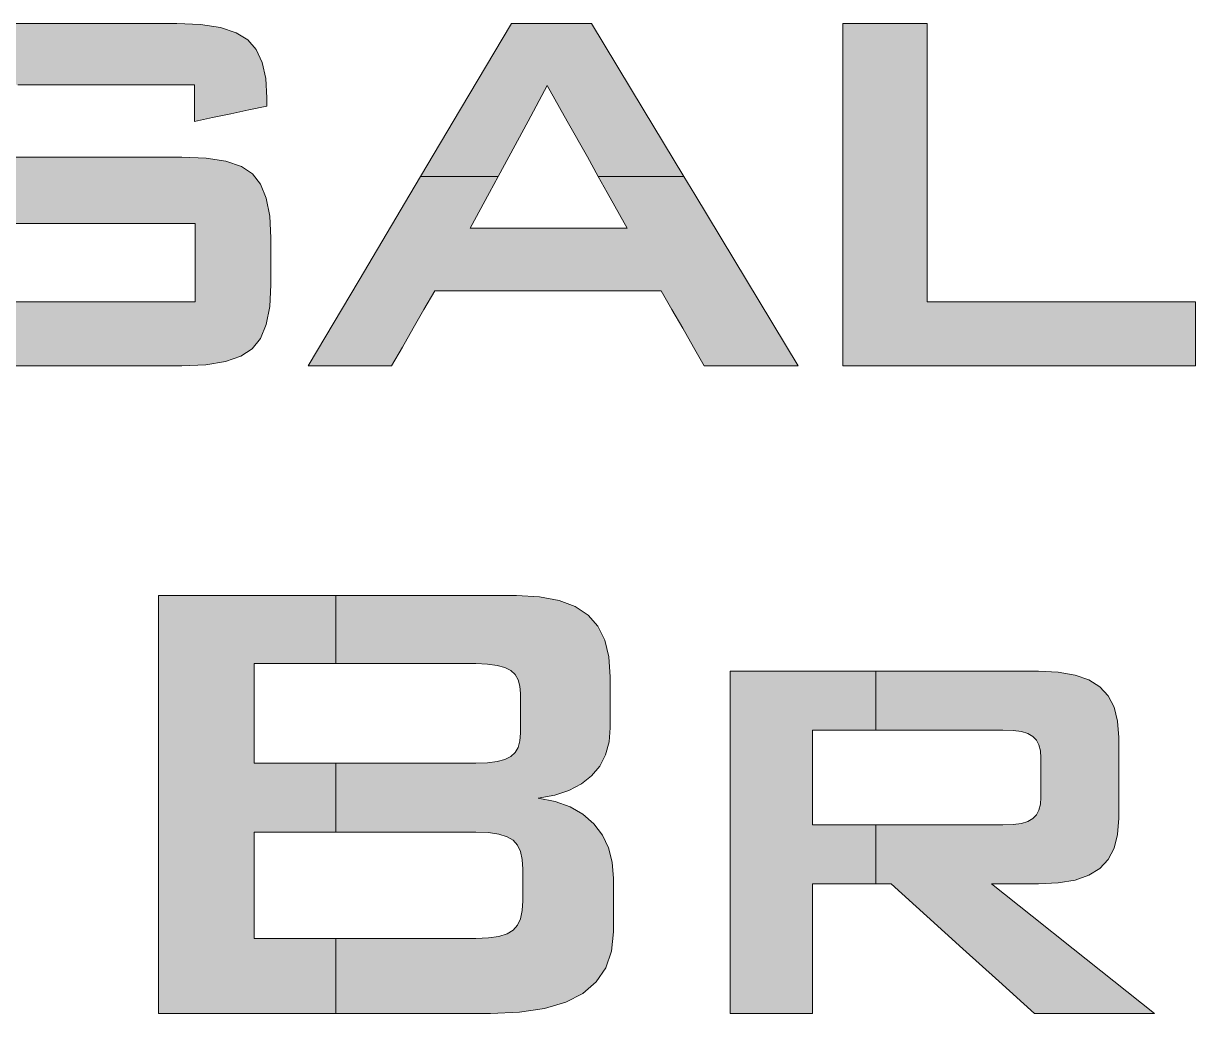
# Model space of a CAD drawing. Header units: inches. Extents: x 0.035 to 0.978, y -0.441 to -0.068.
# Drawn here: x 0.4598 to 0.6106, y -0.2049 to -0.0775 of the extents above; entities that cross this region are included whole.
import ezdxf

# ---------------------------------------------------------------- set-up
doc = ezdxf.new("R2010")
doc.units = ezdxf.units.IN
doc.header["$MEASUREMENT"] = 0
doc.layers.add('Layer 1', color=7, linetype='Continuous')

# ---------------------------------------------------------------- blocks, each defined once
blk = doc.blocks.new('block 2')
at = {"layer": 'Layer 1'}
h = blk.add_hatch(color=7, dxfattribs=at)
h.dxf.hatch_style = 2
h.paths.add_polyline_path([(0.4818, -0.08541), (0.47423, -0.08541), (0.46665, -0.08541), (0.45907, -0.08541), (0.45149, -0.08541), (0.45149, -0.08773), (0.45149, -0.09006), (0.45149, -0.09239), (0.45149, -0.09471), (0.45866, -0.09471), (0.46583, -0.09471), (0.47301, -0.09471), (0.48018, -0.09471), (0.48328, -0.09485), (0.48583, -0.09525), (0.48783, -0.09593), (0.48928, -0.09688), (0.4903, -0.0982), (0.49103, -0.10001), (0.49147, -0.10231), (0.49162, -0.10509), (0.49162, -0.1066), (0.49162, -0.10811), (0.49162, -0.10963), (0.49162, -0.11114), (0.49147, -0.11393), (0.49102, -0.11623), (0.49027, -0.11805), (0.48922, -0.11938), (0.48776, -0.12034), (0.48577, -0.12102), (0.48324, -0.12143), (0.48018, -0.12157), (0.47303, -0.12157), (0.46588, -0.12157), (0.45873, -0.12157), (0.45159, -0.12157), (0.44845, -0.12143), (0.44587, -0.12102), (0.44384, -0.12034), (0.44236, -0.11938), (0.4413, -0.11805), (0.44055, -0.11623), (0.44009, -0.11393), (0.43994, -0.11114), (0.43994, -0.11083), (0.43994, -0.11053), (0.43994, -0.11022), (0.43994, -0.10992), (0.44233, -0.10947), (0.44472, -0.10903), (0.44711, -0.10858), (0.4495, -0.10814), (0.4495, -0.10944), (0.4495, -0.11073), (0.4495, -0.11203), (0.4495, -0.11333), (0.4576, -0.11333), (0.4657, -0.11333), (0.4738, -0.11333), (0.4819, -0.11333), (0.4819, -0.11081), (0.4819, -0.10829), (0.4819, -0.10578), (0.4819, -0.10326), (0.47477, -0.10326), (0.46763, -0.10326), (0.4605, -0.10326), (0.45337, -0.10326), (0.45026, -0.10312), (0.4477, -0.1027), (0.44568, -0.10201), (0.44421, -0.10105), (0.44317, -0.0997), (0.44242, -0.09789), (0.44197, -0.09559), (0.44182, -0.09283), (0.44182, -0.0916), (0.44182, -0.09036), (0.44182, -0.08913), (0.44182, -0.0879), (0.44197, -0.08516), (0.44242, -0.08288), (0.44317, -0.08107), (0.44421, -0.07973), (0.44568, -0.07877), (0.4477, -0.07807), (0.45026, -0.07766), (0.45337, -0.07752), (0.4599, -0.07752), (0.46644, -0.07752), (0.47298, -0.07752), (0.47951, -0.07752), (0.48258, -0.07765), (0.48513, -0.07805), (0.48715, -0.07871), (0.48864, -0.07963), (0.48972, -0.08089), (0.49049, -0.08255), (0.49096, -0.08462), (0.49111, -0.08708), (0.49111, -0.08735), (0.49111, -0.08762), (0.49111, -0.08788), (0.49111, -0.08815), (0.48878, -0.08865), (0.48646, -0.08914), (0.48413, -0.08964), (0.4818, -0.09014), (0.4818, -0.08895), (0.4818, -0.08777), (0.4818, -0.08659)])
h = blk.add_hatch(color=7, dxfattribs=at)
h.dxf.hatch_style = 2
edge = h.paths.add_edge_path()
edge.add_spline(control_points=[(0.52224, -0.09469), (0.52224, -0.09469), (0.52472, -0.09009), (0.52472, -0.09009), (0.52472, -0.09009), (0.52719, -0.0855), (0.52719, -0.0855), (0.52719, -0.0855), (0.52976, -0.09009), (0.52976, -0.09009), (0.52976, -0.09009), (0.53234, -0.09469), (0.53234, -0.09469), (0.53234, -0.09469), (0.53375, -0.09722), (0.53375, -0.09722), (0.53844, -0.09722), (0.54122, -0.09722), (0.54477, -0.09722), (0.54477, -0.09722), (0.53953, -0.08853), (0.53953, -0.08853), (0.53953, -0.08853), (0.53289, -0.07752), (0.53289, -0.07752), (0.53289, -0.07752), (0.53031, -0.07752), (0.53031, -0.07752), (0.53031, -0.07752), (0.52773, -0.07752), (0.52773, -0.07752), (0.52773, -0.07752), (0.52515, -0.07752), (0.52515, -0.07752), (0.52515, -0.07752), (0.52257, -0.07752), (0.52257, -0.07752), (0.52257, -0.07752), (0.51604, -0.08853), (0.51604, -0.08853), (0.51604, -0.08853), (0.51088, -0.09722), (0.51088, -0.09722), (0.51414, -0.09722), (0.51678, -0.09722), (0.52087, -0.09722), (0.52087, -0.09722), (0.52224, -0.09469), (0.52224, -0.09469)], knot_values=[0, 0, 0, 0, 1, 1, 1, 2, 2, 2, 3, 3, 3, 4, 4, 4, 5, 5, 5, 6, 6, 6, 7, 7, 7, 8, 8, 8, 9, 9, 9, 10, 10, 10, 11, 11, 11, 12, 12, 12, 13, 13, 13, 14, 14, 14, 15, 15, 15, 16, 16, 16, 16], degree=3, periodic=1)
h = blk.add_hatch(color=7, dxfattribs=at)
h.dxf.hatch_style = 2
h.paths.add_polyline_path([(0.56523, -0.12157), (0.56523, -0.11056), (0.56523, -0.09954), (0.56523, -0.08853), (0.56523, -0.07752), (0.56793, -0.07752), (0.57064, -0.07752), (0.57334, -0.07752), (0.57605, -0.07752), (0.57605, -0.08647), (0.57605, -0.09543), (0.57605, -0.10438), (0.57605, -0.11333), (0.58469, -0.11333), (0.59332, -0.11333), (0.60196, -0.11333), (0.6106, -0.11333), (0.6106, -0.11539), (0.6106, -0.11745), (0.6106, -0.11951), (0.6106, -0.12157), (0.59925, -0.12157), (0.58791, -0.12157), (0.57657, -0.12157)])
h = blk.add_hatch(color=7, dxfattribs=at)
h.dxf.hatch_style = 2
edge = h.paths.add_edge_path()
edge.add_spline(control_points=[(0.55281, -0.11056), (0.55281, -0.11056), (0.54617, -0.09954), (0.54617, -0.09954), (0.54617, -0.09954), (0.54477, -0.09722), (0.54477, -0.09722), (0.54122, -0.09722), (0.53844, -0.09722), (0.53375, -0.09722), (0.53375, -0.09722), (0.53491, -0.09928), (0.53491, -0.09928), (0.53491, -0.09928), (0.53748, -0.10387), (0.53748, -0.10387), (0.53748, -0.10387), (0.53243, -0.10387), (0.53243, -0.10387), (0.53243, -0.10387), (0.52738, -0.10387), (0.52738, -0.10387), (0.52738, -0.10387), (0.52233, -0.10387), (0.52233, -0.10387), (0.52233, -0.10387), (0.51728, -0.10387), (0.51728, -0.10387), (0.51728, -0.10387), (0.51976, -0.09928), (0.51976, -0.09928), (0.51976, -0.09928), (0.52087, -0.09722), (0.52087, -0.09722), (0.51678, -0.09722), (0.51414, -0.09722), (0.51088, -0.09722), (0.51088, -0.09722), (0.5095, -0.09954), (0.5095, -0.09954), (0.5095, -0.09954), (0.50297, -0.11056), (0.50297, -0.11056), (0.50297, -0.11056), (0.49643, -0.12157), (0.49643, -0.12157), (0.49643, -0.12157), (0.49911, -0.12157), (0.49911, -0.12157), (0.49911, -0.12157), (0.5018, -0.12157), (0.5018, -0.12157), (0.5018, -0.12157), (0.50448, -0.12157), (0.50448, -0.12157), (0.50448, -0.12157), (0.50716, -0.12157), (0.50716, -0.12157), (0.50716, -0.12157), (0.50855, -0.11915), (0.50855, -0.11915), (0.50855, -0.11915), (0.50994, -0.11674), (0.50994, -0.11674), (0.50994, -0.11674), (0.51132, -0.11432), (0.51132, -0.11432), (0.51132, -0.11432), (0.51271, -0.1119), (0.51271, -0.1119), (0.51271, -0.1119), (0.51999, -0.1119), (0.51999, -0.1119), (0.51999, -0.1119), (0.52728, -0.1119), (0.52728, -0.1119), (0.52728, -0.1119), (0.53456, -0.1119), (0.53456, -0.1119), (0.53456, -0.1119), (0.54184, -0.1119), (0.54184, -0.1119), (0.54184, -0.1119), (0.54323, -0.11432), (0.54323, -0.11432), (0.54323, -0.11432), (0.54462, -0.11674), (0.54462, -0.11674), (0.54462, -0.11674), (0.546, -0.11915), (0.546, -0.11915), (0.546, -0.11915), (0.54739, -0.12157), (0.54739, -0.12157), (0.54739, -0.12157), (0.5504, -0.12157), (0.5504, -0.12157), (0.5504, -0.12157), (0.55342, -0.12157), (0.55342, -0.12157), (0.55342, -0.12157), (0.55643, -0.12157), (0.55643, -0.12157), (0.55643, -0.12157), (0.55945, -0.12157), (0.55945, -0.12157), (0.55945, -0.12157), (0.55281, -0.11056), (0.55281, -0.11056)], knot_values=[0, 0, 0, 0, 1, 1, 1, 2, 2, 2, 3, 3, 3, 4, 4, 4, 5, 5, 5, 6, 6, 6, 7, 7, 7, 8, 8, 8, 9, 9, 9, 10, 10, 10, 11, 11, 11, 12, 12, 12, 13, 13, 13, 14, 14, 14, 15, 15, 15, 16, 16, 16, 17, 17, 17, 18, 18, 18, 19, 19, 19, 20, 20, 20, 21, 21, 21, 22, 22, 22, 23, 23, 23, 24, 24, 24, 25, 25, 25, 26, 26, 26, 27, 27, 27, 28, 28, 28, 29, 29, 29, 30, 30, 30, 31, 31, 31, 32, 32, 32, 33, 33, 33, 34, 34, 34, 35, 35, 35, 36, 36, 36, 36], degree=3, periodic=1)
h = blk.add_hatch(color=7, dxfattribs=at)
h.dxf.hatch_style = 2
edge = h.paths.add_edge_path()
edge.add_spline(control_points=[(0.4966, -0.19524), (0.4966, -0.19524), (0.48946, -0.19524), (0.48946, -0.19524), (0.48946, -0.19524), (0.48946, -0.19182), (0.48946, -0.19182), (0.48946, -0.19182), (0.48946, -0.1884), (0.48946, -0.1884), (0.48946, -0.1884), (0.48946, -0.18497), (0.48946, -0.18497), (0.48946, -0.18497), (0.48946, -0.18155), (0.48946, -0.18155), (0.48946, -0.18155), (0.4966, -0.18155), (0.4966, -0.18155), (0.4966, -0.18155), (0.5, -0.18155), (0.5, -0.18155), (0.5, -0.17894), (0.5, -0.17639), (0.5, -0.1727), (0.5, -0.1727), (0.4966, -0.1727), (0.4966, -0.1727), (0.4966, -0.1727), (0.48946, -0.1727), (0.48946, -0.1727), (0.48946, -0.1727), (0.48946, -0.16949), (0.48946, -0.16949), (0.48946, -0.16949), (0.48946, -0.16629), (0.48946, -0.16629), (0.48946, -0.16629), (0.48946, -0.16308), (0.48946, -0.16308), (0.48946, -0.16308), (0.48946, -0.15988), (0.48946, -0.15988), (0.48946, -0.15988), (0.4966, -0.15988), (0.4966, -0.15988), (0.4966, -0.15988), (0.5, -0.15988), (0.5, -0.15988), (0.5, -0.15631), (0.5, -0.15382), (0.5, -0.15113), (0.5, -0.15113), (0.48867, -0.15113), (0.48867, -0.15113), (0.48867, -0.15113), (0.47715, -0.15113), (0.47715, -0.15113), (0.47715, -0.15113), (0.47715, -0.16457), (0.47715, -0.16457), (0.47715, -0.16457), (0.47715, -0.17801), (0.47715, -0.17801), (0.47715, -0.17801), (0.47715, -0.19145), (0.47715, -0.19145), (0.47715, -0.19145), (0.47715, -0.2049), (0.47715, -0.2049), (0.47715, -0.2049), (0.48783, -0.2049), (0.48783, -0.2049), (0.48783, -0.2049), (0.49851, -0.2049), (0.49851, -0.2049), (0.49851, -0.2049), (0.5, -0.2049), (0.5, -0.2049), (0.5, -0.2049), (0.5, -0.19524), (0.5, -0.19524), (0.5, -0.19524), (0.4966, -0.19524), (0.4966, -0.19524)], knot_values=[0, 0, 0, 0, 1, 1, 1, 2, 2, 2, 3, 3, 3, 4, 4, 4, 5, 5, 5, 6, 6, 6, 7, 7, 7, 8, 8, 8, 9, 9, 9, 10, 10, 10, 11, 11, 11, 12, 12, 12, 13, 13, 13, 14, 14, 14, 15, 15, 15, 16, 16, 16, 17, 17, 17, 18, 18, 18, 19, 19, 19, 20, 20, 20, 21, 21, 21, 22, 22, 22, 23, 23, 23, 24, 24, 24, 25, 25, 25, 26, 26, 26, 27, 27, 27, 28, 28, 28, 28], degree=3, periodic=1)
h = blk.add_hatch(color=7, dxfattribs=at)
h.dxf.hatch_style = 2
edge = h.paths.add_edge_path()
edge.add_spline(control_points=[(0.53554, -0.18544), (0.53554, -0.18544), (0.53507, -0.18358), (0.53507, -0.18358), (0.53507, -0.18358), (0.53428, -0.18193), (0.53428, -0.18193), (0.53428, -0.18193), (0.53318, -0.18048), (0.53318, -0.18048), (0.53318, -0.18048), (0.53178, -0.17926), (0.53178, -0.17926), (0.53178, -0.17926), (0.53013, -0.1783), (0.53013, -0.1783), (0.53013, -0.1783), (0.52821, -0.17761), (0.52821, -0.17761), (0.52821, -0.17761), (0.52603, -0.17717), (0.52603, -0.17717), (0.52603, -0.17717), (0.52814, -0.17678), (0.52814, -0.17678), (0.52814, -0.17678), (0.52998, -0.17618), (0.52998, -0.17618), (0.52998, -0.17618), (0.53157, -0.17535), (0.53157, -0.17535), (0.53157, -0.17535), (0.53289, -0.1743), (0.53289, -0.1743), (0.53289, -0.1743), (0.53394, -0.17305), (0.53394, -0.17305), (0.53394, -0.17305), (0.53469, -0.1716), (0.53469, -0.1716), (0.53469, -0.1716), (0.53514, -0.16996), (0.53514, -0.16996), (0.53514, -0.16996), (0.53529, -0.16812), (0.53529, -0.16812), (0.53529, -0.16812), (0.53529, -0.16648), (0.53529, -0.16648), (0.53529, -0.16648), (0.53529, -0.16484), (0.53529, -0.16484), (0.53529, -0.16484), (0.53529, -0.1632), (0.53529, -0.1632), (0.53529, -0.1632), (0.53529, -0.16156), (0.53529, -0.16156), (0.53529, -0.16156), (0.53511, -0.15902), (0.53511, -0.15902), (0.53511, -0.15902), (0.53457, -0.15686), (0.53457, -0.15686), (0.53457, -0.15686), (0.53368, -0.15506), (0.53368, -0.15506), (0.53368, -0.15506), (0.53244, -0.15363), (0.53244, -0.15363), (0.53244, -0.15363), (0.53079, -0.15253), (0.53079, -0.15253), (0.53079, -0.15253), (0.52871, -0.15175), (0.52871, -0.15175), (0.52871, -0.15175), (0.52619, -0.15129), (0.52619, -0.15129), (0.52619, -0.15129), (0.52323, -0.15113), (0.52323, -0.15113), (0.52323, -0.15113), (0.51171, -0.15113), (0.51171, -0.15113), (0.51171, -0.15113), (0.50019, -0.15113), (0.50019, -0.15113), (0.50019, -0.15113), (0.5, -0.15113), (0.5, -0.15113), (0.5, -0.15382), (0.5, -0.15631), (0.5, -0.15988), (0.5, -0.15988), (0.50373, -0.15988), (0.50373, -0.15988), (0.50373, -0.15988), (0.51086, -0.15988), (0.51086, -0.15988), (0.51086, -0.15988), (0.518, -0.15988), (0.518, -0.15988), (0.518, -0.15988), (0.51949, -0.15993), (0.51949, -0.15993), (0.51949, -0.15993), (0.52074, -0.1601), (0.52074, -0.1601), (0.52074, -0.1601), (0.52174, -0.16038), (0.52174, -0.16038), (0.52174, -0.16038), (0.52249, -0.16077), (0.52249, -0.16077), (0.52249, -0.16077), (0.52304, -0.16129), (0.52304, -0.16129), (0.52304, -0.16129), (0.52343, -0.16196), (0.52343, -0.16196), (0.52343, -0.16196), (0.52366, -0.16278), (0.52366, -0.16278), (0.52366, -0.16278), (0.52374, -0.16374), (0.52374, -0.16374), (0.52374, -0.16374), (0.52374, -0.16502), (0.52374, -0.16502), (0.52374, -0.16502), (0.52374, -0.16629), (0.52374, -0.16629), (0.52374, -0.16629), (0.52374, -0.16756), (0.52374, -0.16756), (0.52374, -0.16756), (0.52374, -0.16883), (0.52374, -0.16883), (0.52374, -0.16883), (0.52366, -0.16982), (0.52366, -0.16982), (0.52366, -0.16982), (0.52343, -0.17065), (0.52343, -0.17065), (0.52343, -0.17065), (0.52304, -0.17132), (0.52304, -0.17132), (0.52304, -0.17132), (0.52249, -0.17183), (0.52249, -0.17183), (0.52249, -0.17183), (0.52174, -0.17221), (0.52174, -0.17221), (0.52174, -0.17221), (0.52074, -0.17248), (0.52074, -0.17248), (0.52074, -0.17248), (0.51949, -0.17264), (0.51949, -0.17264), (0.51949, -0.17264), (0.518, -0.1727), (0.518, -0.1727), (0.518, -0.1727), (0.51086, -0.1727), (0.51086, -0.1727), (0.51086, -0.1727), (0.50373, -0.1727), (0.50373, -0.1727), (0.50373, -0.1727), (0.5, -0.1727), (0.5, -0.1727), (0.5, -0.17639), (0.5, -0.17894), (0.5, -0.18155), (0.5, -0.18155), (0.50373, -0.18155), (0.50373, -0.18155), (0.50373, -0.18155), (0.51086, -0.18155), (0.51086, -0.18155), (0.51086, -0.18155), (0.518, -0.18155), (0.518, -0.18155), (0.518, -0.18155), (0.51963, -0.18162), (0.51963, -0.18162), (0.51963, -0.18162), (0.52097, -0.18181), (0.52097, -0.18181), (0.52097, -0.18181), (0.52203, -0.18214), (0.52203, -0.18214), (0.52203, -0.18214), (0.5228, -0.18259), (0.5228, -0.18259), (0.5228, -0.18259), (0.52334, -0.18322), (0.52334, -0.18322), (0.52334, -0.18322), (0.52373, -0.18405), (0.52373, -0.18405), (0.52373, -0.18405), (0.52397, -0.18509), (0.52397, -0.18509), (0.52397, -0.18509), (0.52405, -0.18633), (0.52405, -0.18633), (0.52405, -0.18633), (0.52405, -0.18734), (0.52405, -0.18734), (0.52405, -0.18734), (0.52405, -0.18836), (0.52405, -0.18836), (0.52405, -0.18836), (0.52405, -0.18938), (0.52405, -0.18938), (0.52405, -0.18938), (0.52405, -0.1904), (0.52405, -0.1904), (0.52405, -0.1904), (0.52397, -0.19164), (0.52397, -0.19164), (0.52397, -0.19164), (0.52373, -0.19269), (0.52373, -0.19269), (0.52373, -0.19269), (0.52334, -0.19353), (0.52334, -0.19353), (0.52334, -0.19353), (0.5228, -0.19417), (0.5228, -0.19417), (0.5228, -0.19417), (0.52203, -0.19463), (0.52203, -0.19463), (0.52203, -0.19463), (0.52097, -0.19497), (0.52097, -0.19497), (0.52097, -0.19497), (0.51963, -0.19517), (0.51963, -0.19517), (0.51963, -0.19517), (0.518, -0.19524), (0.518, -0.19524), (0.518, -0.19524), (0.51086, -0.19524), (0.51086, -0.19524), (0.51086, -0.19524), (0.50373, -0.19524), (0.50373, -0.19524), (0.50373, -0.19524), (0.5, -0.19524), (0.5, -0.19524), (0.5, -0.19524), (0.5, -0.2049), (0.5, -0.2049), (0.5, -0.2049), (0.50919, -0.2049), (0.50919, -0.2049), (0.50919, -0.2049), (0.51987, -0.2049), (0.51987, -0.2049), (0.51987, -0.2049), (0.52361, -0.20473), (0.52361, -0.20473), (0.52361, -0.20473), (0.52684, -0.20425), (0.52684, -0.20425), (0.52684, -0.20425), (0.52956, -0.20344), (0.52956, -0.20344), (0.52956, -0.20344), (0.53178, -0.2023), (0.53178, -0.2023), (0.53178, -0.2023), (0.53349, -0.20083), (0.53349, -0.20083), (0.53349, -0.20083), (0.53472, -0.19902), (0.53472, -0.19902), (0.53472, -0.19902), (0.53545, -0.19686), (0.53545, -0.19686), (0.53545, -0.19686), (0.5357, -0.19437), (0.5357, -0.19437), (0.5357, -0.19437), (0.5357, -0.19265), (0.5357, -0.19265), (0.5357, -0.19265), (0.5357, -0.19093), (0.5357, -0.19093), (0.5357, -0.19093), (0.5357, -0.18922), (0.5357, -0.18922), (0.5357, -0.18922), (0.5357, -0.1875), (0.5357, -0.1875), (0.5357, -0.1875), (0.53554, -0.18544), (0.53554, -0.18544)], knot_values=[0, 0, 0, 0, 1, 1, 1, 2, 2, 2, 3, 3, 3, 4, 4, 4, 5, 5, 5, 6, 6, 6, 7, 7, 7, 8, 8, 8, 9, 9, 9, 10, 10, 10, 11, 11, 11, 12, 12, 12, 13, 13, 13, 14, 14, 14, 15, 15, 15, 16, 16, 16, 17, 17, 17, 18, 18, 18, 19, 19, 19, 20, 20, 20, 21, 21, 21, 22, 22, 22, 23, 23, 23, 24, 24, 24, 25, 25, 25, 26, 26, 26, 27, 27, 27, 28, 28, 28, 29, 29, 29, 30, 30, 30, 31, 31, 31, 32, 32, 32, 33, 33, 33, 34, 34, 34, 35, 35, 35, 36, 36, 36, 37, 37, 37, 38, 38, 38, 39, 39, 39, 40, 40, 40, 41, 41, 41, 42, 42, 42, 43, 43, 43, 44, 44, 44, 45, 45, 45, 46, 46, 46, 47, 47, 47, 48, 48, 48, 49, 49, 49, 50, 50, 50, 51, 51, 51, 52, 52, 52, 53, 53, 53, 54, 54, 54, 55, 55, 55, 56, 56, 56, 57, 57, 57, 58, 58, 58, 59, 59, 59, 60, 60, 60, 61, 61, 61, 62, 62, 62, 63, 63, 63, 64, 64, 64, 65, 65, 65, 66, 66, 66, 67, 67, 67, 68, 68, 68, 69, 69, 69, 70, 70, 70, 71, 71, 71, 72, 72, 72, 73, 73, 73, 74, 74, 74, 75, 75, 75, 76, 76, 76, 77, 77, 77, 78, 78, 78, 79, 79, 79, 80, 80, 80, 81, 81, 81, 82, 82, 82, 83, 83, 83, 84, 84, 84, 85, 85, 85, 86, 86, 86, 87, 87, 87, 88, 88, 88, 89, 89, 89, 90, 90, 90, 91, 91, 91, 92, 92, 92, 93, 93, 93, 94, 94, 94, 95, 95, 95, 96, 96, 96, 97, 97, 97, 98, 98, 98, 99, 99, 99, 100, 100, 100, 100], degree=3, periodic=1)
h = blk.add_hatch(color=7, dxfattribs=at)
h.dxf.hatch_style = 2
edge = h.paths.add_edge_path()
edge.add_spline(control_points=[(0.56743, -0.18063), (0.56743, -0.18063), (0.56131, -0.18063), (0.56131, -0.18063), (0.56131, -0.18063), (0.56131, -0.17758), (0.56131, -0.17758), (0.56131, -0.17758), (0.56131, -0.17453), (0.56131, -0.17453), (0.56131, -0.17453), (0.56131, -0.17147), (0.56131, -0.17147), (0.56131, -0.17147), (0.56131, -0.16842), (0.56131, -0.16842), (0.56131, -0.16842), (0.56743, -0.16842), (0.56743, -0.16842), (0.56743, -0.16842), (0.56944, -0.16842), (0.56944, -0.16842), (0.56944, -0.1659), (0.56944, -0.16337), (0.56944, -0.16085), (0.56944, -0.16085), (0.56065, -0.16085), (0.56065, -0.16085), (0.56065, -0.16085), (0.55073, -0.16085), (0.55073, -0.16085), (0.55073, -0.16085), (0.55073, -0.17186), (0.55073, -0.17186), (0.55073, -0.17186), (0.55073, -0.18287), (0.55073, -0.18287), (0.55073, -0.18287), (0.55073, -0.19388), (0.55073, -0.19388), (0.55073, -0.19388), (0.55073, -0.2049), (0.55073, -0.2049), (0.55073, -0.2049), (0.55337, -0.2049), (0.55337, -0.2049), (0.55337, -0.2049), (0.55602, -0.2049), (0.55602, -0.2049), (0.55602, -0.2049), (0.55866, -0.2049), (0.55866, -0.2049), (0.55866, -0.2049), (0.56131, -0.2049), (0.56131, -0.2049), (0.56131, -0.2049), (0.56131, -0.20072), (0.56131, -0.20072), (0.56131, -0.20072), (0.56131, -0.19655), (0.56131, -0.19655), (0.56131, -0.19655), (0.56131, -0.19238), (0.56131, -0.19238), (0.56131, -0.19238), (0.56131, -0.18821), (0.56131, -0.18821), (0.56131, -0.18821), (0.56384, -0.18821), (0.56384, -0.18821), (0.56384, -0.18821), (0.56637, -0.18821), (0.56637, -0.18821), (0.56637, -0.18821), (0.5689, -0.18821), (0.5689, -0.18821), (0.5689, -0.18821), (0.56944, -0.18821), (0.56944, -0.18821), (0.56944, -0.18569), (0.56944, -0.18316), (0.56944, -0.18063), (0.56944, -0.18063), (0.56743, -0.18063), (0.56743, -0.18063)], knot_values=[0, 0, 0, 0, 1, 1, 1, 2, 2, 2, 3, 3, 3, 4, 4, 4, 5, 5, 5, 6, 6, 6, 7, 7, 7, 8, 8, 8, 9, 9, 9, 10, 10, 10, 11, 11, 11, 12, 12, 12, 13, 13, 13, 14, 14, 14, 15, 15, 15, 16, 16, 16, 17, 17, 17, 18, 18, 18, 19, 19, 19, 20, 20, 20, 21, 21, 21, 22, 22, 22, 23, 23, 23, 24, 24, 24, 25, 25, 25, 26, 26, 26, 27, 27, 27, 28, 28, 28, 28], degree=3, periodic=1)
h = blk.add_hatch(color=7, dxfattribs=at)
h.dxf.hatch_style = 2
edge = h.paths.add_edge_path()
edge.add_spline(control_points=[(0.60007, -0.20072), (0.60007, -0.20072), (0.59483, -0.19655), (0.59483, -0.19655), (0.59483, -0.19655), (0.58959, -0.19238), (0.58959, -0.19238), (0.58959, -0.19238), (0.58435, -0.18821), (0.58435, -0.18821), (0.58435, -0.18821), (0.58586, -0.18821), (0.58586, -0.18821), (0.58586, -0.18821), (0.58738, -0.18821), (0.58738, -0.18821), (0.58738, -0.18821), (0.58889, -0.18821), (0.58889, -0.18821), (0.58889, -0.18821), (0.5904, -0.18821), (0.5904, -0.18821), (0.5904, -0.18821), (0.59293, -0.18809), (0.59293, -0.18809), (0.59293, -0.18809), (0.59509, -0.18772), (0.59509, -0.18772), (0.59509, -0.18772), (0.59687, -0.1871), (0.59687, -0.1871), (0.59687, -0.1871), (0.59828, -0.18623), (0.59828, -0.18623), (0.59828, -0.18623), (0.59935, -0.18508), (0.59935, -0.18508), (0.59935, -0.18508), (0.60011, -0.18362), (0.60011, -0.18362), (0.60011, -0.18362), (0.60057, -0.18185), (0.60057, -0.18185), (0.60057, -0.18185), (0.60072, -0.17977), (0.60072, -0.17977), (0.60072, -0.17977), (0.60072, -0.17717), (0.60072, -0.17717), (0.60072, -0.17717), (0.60072, -0.17458), (0.60072, -0.17458), (0.60072, -0.17458), (0.60072, -0.17199), (0.60072, -0.17199), (0.60072, -0.17199), (0.60072, -0.16939), (0.60072, -0.16939), (0.60072, -0.16939), (0.60057, -0.16729), (0.60057, -0.16729), (0.60057, -0.16729), (0.60011, -0.1655), (0.60011, -0.1655), (0.60011, -0.1655), (0.59935, -0.16402), (0.59935, -0.16402), (0.59935, -0.16402), (0.59828, -0.16286), (0.59828, -0.16286), (0.59828, -0.16286), (0.59687, -0.16198), (0.59687, -0.16198), (0.59687, -0.16198), (0.59509, -0.16135), (0.59509, -0.16135), (0.59509, -0.16135), (0.59293, -0.16097), (0.59293, -0.16097), (0.59293, -0.16097), (0.5904, -0.16085), (0.5904, -0.16085), (0.5904, -0.16085), (0.58048, -0.16085), (0.58048, -0.16085), (0.58048, -0.16085), (0.57056, -0.16085), (0.57056, -0.16085), (0.57056, -0.16085), (0.56944, -0.16085), (0.56944, -0.16085), (0.56944, -0.16337), (0.56944, -0.1659), (0.56944, -0.16842), (0.56944, -0.16842), (0.57356, -0.16842), (0.57356, -0.16842), (0.57356, -0.16842), (0.57969, -0.16842), (0.57969, -0.16842), (0.57969, -0.16842), (0.58582, -0.16842), (0.58582, -0.16842), (0.58582, -0.16842), (0.58711, -0.16847), (0.58711, -0.16847), (0.58711, -0.16847), (0.58818, -0.16863), (0.58818, -0.16863), (0.58818, -0.16863), (0.58903, -0.16888), (0.58903, -0.16888), (0.58903, -0.16888), (0.58967, -0.16924), (0.58967, -0.16924), (0.58967, -0.16924), (0.59012, -0.16972), (0.59012, -0.16972), (0.59012, -0.16972), (0.59044, -0.17034), (0.59044, -0.17034), (0.59044, -0.17034), (0.59063, -0.17109), (0.59063, -0.17109), (0.59063, -0.17109), (0.5907, -0.17199), (0.5907, -0.17199), (0.5907, -0.17199), (0.5907, -0.17326), (0.5907, -0.17326), (0.5907, -0.17326), (0.5907, -0.17453), (0.5907, -0.17453), (0.5907, -0.17453), (0.5907, -0.1758), (0.5907, -0.1758), (0.5907, -0.1758), (0.5907, -0.17708), (0.5907, -0.17708), (0.5907, -0.17708), (0.59063, -0.17797), (0.59063, -0.17797), (0.59063, -0.17797), (0.59044, -0.17873), (0.59044, -0.17873), (0.59044, -0.17873), (0.59012, -0.17934), (0.59012, -0.17934), (0.59012, -0.17934), (0.58967, -0.17982), (0.58967, -0.17982), (0.58967, -0.17982), (0.58903, -0.18017), (0.58903, -0.18017), (0.58903, -0.18017), (0.58818, -0.18043), (0.58818, -0.18043), (0.58818, -0.18043), (0.58711, -0.18058), (0.58711, -0.18058), (0.58711, -0.18058), (0.58582, -0.18063), (0.58582, -0.18063), (0.58582, -0.18063), (0.57969, -0.18063), (0.57969, -0.18063), (0.57969, -0.18063), (0.57356, -0.18063), (0.57356, -0.18063), (0.57356, -0.18063), (0.56944, -0.18063), (0.56944, -0.18063), (0.56944, -0.18316), (0.56944, -0.18569), (0.56944, -0.18821), (0.56944, -0.18821), (0.57142, -0.18821), (0.57142, -0.18821), (0.57142, -0.18821), (0.57604, -0.19238), (0.57604, -0.19238), (0.57604, -0.19238), (0.58065, -0.19655), (0.58065, -0.19655), (0.58065, -0.19655), (0.58527, -0.20072), (0.58527, -0.20072), (0.58527, -0.20072), (0.58988, -0.2049), (0.58988, -0.2049), (0.58988, -0.2049), (0.59374, -0.2049), (0.59374, -0.2049), (0.59374, -0.2049), (0.5976, -0.2049), (0.5976, -0.2049), (0.5976, -0.2049), (0.60145, -0.2049), (0.60145, -0.2049), (0.60145, -0.2049), (0.60531, -0.2049), (0.60531, -0.2049), (0.60531, -0.2049), (0.60007, -0.20072), (0.60007, -0.20072)], knot_values=[0, 0, 0, 0, 1, 1, 1, 2, 2, 2, 3, 3, 3, 4, 4, 4, 5, 5, 5, 6, 6, 6, 7, 7, 7, 8, 8, 8, 9, 9, 9, 10, 10, 10, 11, 11, 11, 12, 12, 12, 13, 13, 13, 14, 14, 14, 15, 15, 15, 16, 16, 16, 17, 17, 17, 18, 18, 18, 19, 19, 19, 20, 20, 20, 21, 21, 21, 22, 22, 22, 23, 23, 23, 24, 24, 24, 25, 25, 25, 26, 26, 26, 27, 27, 27, 28, 28, 28, 29, 29, 29, 30, 30, 30, 31, 31, 31, 32, 32, 32, 33, 33, 33, 34, 34, 34, 35, 35, 35, 36, 36, 36, 37, 37, 37, 38, 38, 38, 39, 39, 39, 40, 40, 40, 41, 41, 41, 42, 42, 42, 43, 43, 43, 44, 44, 44, 45, 45, 45, 46, 46, 46, 47, 47, 47, 48, 48, 48, 49, 49, 49, 50, 50, 50, 51, 51, 51, 52, 52, 52, 53, 53, 53, 54, 54, 54, 55, 55, 55, 56, 56, 56, 57, 57, 57, 58, 58, 58, 59, 59, 59, 60, 60, 60, 61, 61, 61, 62, 62, 62, 63, 63, 63, 64, 64, 64, 65, 65, 65, 66, 66, 66, 67, 67, 67, 68, 68, 68, 68], degree=3, periodic=1)
at = {"layer": 'Layer 1', "lineweight": 0}
for points in [[(0.4818, -0.08541), (0.47423, -0.08541), (0.46665, -0.08541), (0.45907, -0.08541)], [(0.45866, -0.09471), (0.46583, -0.09471), (0.47301, -0.09471), (0.48018, -0.09471), (0.48328, -0.09485), (0.48583, -0.09525), (0.48783, -0.09593), (0.48928, -0.09688), (0.4903, -0.0982), (0.49103, -0.10001), (0.49147, -0.10231), (0.49162, -0.10509), (0.49162, -0.1066), (0.49162, -0.10811), (0.49162, -0.10963), (0.49162, -0.11114), (0.49147, -0.11393), (0.49102, -0.11623), (0.49027, -0.11805), (0.48922, -0.11938), (0.48776, -0.12034), (0.48577, -0.12102), (0.48324, -0.12143), (0.48018, -0.12157), (0.47303, -0.12157), (0.46588, -0.12157), (0.45873, -0.12157)], [(0.4576, -0.11333), (0.4657, -0.11333), (0.4738, -0.11333), (0.4819, -0.11333), (0.4819, -0.11081), (0.4819, -0.10829), (0.4819, -0.10578), (0.4819, -0.10326), (0.47477, -0.10326), (0.46763, -0.10326), (0.4605, -0.10326), (0.45337, -0.10326)], [(0.45337, -0.07752), (0.4599, -0.07752), (0.46644, -0.07752), (0.47298, -0.07752), (0.47951, -0.07752), (0.48258, -0.07765), (0.48513, -0.07805), (0.48715, -0.07871), (0.48864, -0.07963), (0.48972, -0.08089), (0.49049, -0.08255), (0.49096, -0.08462), (0.49111, -0.08708), (0.49111, -0.08735), (0.49111, -0.08762), (0.49111, -0.08788), (0.49111, -0.08815), (0.48878, -0.08865), (0.48646, -0.08914), (0.48413, -0.08964), (0.4818, -0.09014), (0.4818, -0.08895), (0.4818, -0.08777), (0.4818, -0.08659), (0.4818, -0.08541), (0.4818, -0.08541)], [(0.56523, -0.12157), (0.56523, -0.11056), (0.56523, -0.09954), (0.56523, -0.08853), (0.56523, -0.07752), (0.56793, -0.07752), (0.57064, -0.07752), (0.57334, -0.07752), (0.57605, -0.07752), (0.57605, -0.08647), (0.57605, -0.09543), (0.57605, -0.10438), (0.57605, -0.11333), (0.58469, -0.11333), (0.59332, -0.11333), (0.60196, -0.11333), (0.6106, -0.11333), (0.6106, -0.11539), (0.6106, -0.11745), (0.6106, -0.11951), (0.6106, -0.12157), (0.59925, -0.12157), (0.58791, -0.12157), (0.57657, -0.12157), (0.56523, -0.12157), (0.56523, -0.12157)]]:
    blk.add_lwpolyline(points, dxfattribs=at)
for points, knots in [([(0.52224, -0.09469), (0.52224, -0.09469), (0.52472, -0.09009), (0.52472, -0.09009), (0.52472, -0.09009), (0.52719, -0.0855), (0.52719, -0.0855), (0.52719, -0.0855), (0.52976, -0.09009), (0.52976, -0.09009), (0.52976, -0.09009), (0.53234, -0.09469), (0.53234, -0.09469), (0.53234, -0.09469), (0.53375, -0.09722), (0.53375, -0.09722), (0.53844, -0.09722), (0.54122, -0.09722), (0.54477, -0.09722), (0.54477, -0.09722), (0.53953, -0.08853), (0.53953, -0.08853), (0.53953, -0.08853), (0.53289, -0.07752), (0.53289, -0.07752), (0.53289, -0.07752), (0.53031, -0.07752), (0.53031, -0.07752), (0.53031, -0.07752), (0.52773, -0.07752), (0.52773, -0.07752), (0.52773, -0.07752), (0.52515, -0.07752), (0.52515, -0.07752), (0.52515, -0.07752), (0.52257, -0.07752), (0.52257, -0.07752), (0.52257, -0.07752), (0.51604, -0.08853), (0.51604, -0.08853), (0.51604, -0.08853), (0.51088, -0.09722), (0.51088, -0.09722), (0.51414, -0.09722), (0.51678, -0.09722), (0.52087, -0.09722), (0.52087, -0.09722), (0.52224, -0.09469), (0.52224, -0.09469)], [0, 0, 0, 0, 1, 1, 1, 2, 2, 2, 3, 3, 3, 4, 4, 4, 5, 5, 5, 6, 6, 6, 7, 7, 7, 8, 8, 8, 9, 9, 9, 10, 10, 10, 11, 11, 11, 12, 12, 12, 13, 13, 13, 14, 14, 14, 15, 15, 15, 16, 16, 16, 16]), ([(0.55281, -0.11056), (0.55281, -0.11056), (0.54617, -0.09954), (0.54617, -0.09954), (0.54617, -0.09954), (0.54477, -0.09722), (0.54477, -0.09722), (0.54122, -0.09722), (0.53844, -0.09722), (0.53375, -0.09722), (0.53375, -0.09722), (0.53491, -0.09928), (0.53491, -0.09928), (0.53491, -0.09928), (0.53748, -0.10387), (0.53748, -0.10387), (0.53748, -0.10387), (0.53243, -0.10387), (0.53243, -0.10387), (0.53243, -0.10387), (0.52738, -0.10387), (0.52738, -0.10387), (0.52738, -0.10387), (0.52233, -0.10387), (0.52233, -0.10387), (0.52233, -0.10387), (0.51728, -0.10387), (0.51728, -0.10387), (0.51728, -0.10387), (0.51976, -0.09928), (0.51976, -0.09928), (0.51976, -0.09928), (0.52087, -0.09722), (0.52087, -0.09722), (0.51678, -0.09722), (0.51414, -0.09722), (0.51088, -0.09722), (0.51088, -0.09722), (0.5095, -0.09954), (0.5095, -0.09954), (0.5095, -0.09954), (0.50297, -0.11056), (0.50297, -0.11056), (0.50297, -0.11056), (0.49643, -0.12157), (0.49643, -0.12157), (0.49643, -0.12157), (0.49911, -0.12157), (0.49911, -0.12157), (0.49911, -0.12157), (0.5018, -0.12157), (0.5018, -0.12157), (0.5018, -0.12157), (0.50448, -0.12157), (0.50448, -0.12157), (0.50448, -0.12157), (0.50716, -0.12157), (0.50716, -0.12157), (0.50716, -0.12157), (0.50855, -0.11915), (0.50855, -0.11915), (0.50855, -0.11915), (0.50994, -0.11674), (0.50994, -0.11674), (0.50994, -0.11674), (0.51132, -0.11432), (0.51132, -0.11432), (0.51132, -0.11432), (0.51271, -0.1119), (0.51271, -0.1119), (0.51271, -0.1119), (0.51999, -0.1119), (0.51999, -0.1119), (0.51999, -0.1119), (0.52728, -0.1119), (0.52728, -0.1119), (0.52728, -0.1119), (0.53456, -0.1119), (0.53456, -0.1119), (0.53456, -0.1119), (0.54184, -0.1119), (0.54184, -0.1119), (0.54184, -0.1119), (0.54323, -0.11432), (0.54323, -0.11432), (0.54323, -0.11432), (0.54462, -0.11674), (0.54462, -0.11674), (0.54462, -0.11674), (0.546, -0.11915), (0.546, -0.11915), (0.546, -0.11915), (0.54739, -0.12157), (0.54739, -0.12157), (0.54739, -0.12157), (0.5504, -0.12157), (0.5504, -0.12157), (0.5504, -0.12157), (0.55342, -0.12157), (0.55342, -0.12157), (0.55342, -0.12157), (0.55643, -0.12157), (0.55643, -0.12157), (0.55643, -0.12157), (0.55945, -0.12157), (0.55945, -0.12157), (0.55945, -0.12157), (0.55281, -0.11056), (0.55281, -0.11056)], [0, 0, 0, 0, 1, 1, 1, 2, 2, 2, 3, 3, 3, 4, 4, 4, 5, 5, 5, 6, 6, 6, 7, 7, 7, 8, 8, 8, 9, 9, 9, 10, 10, 10, 11, 11, 11, 12, 12, 12, 13, 13, 13, 14, 14, 14, 15, 15, 15, 16, 16, 16, 17, 17, 17, 18, 18, 18, 19, 19, 19, 20, 20, 20, 21, 21, 21, 22, 22, 22, 23, 23, 23, 24, 24, 24, 25, 25, 25, 26, 26, 26, 27, 27, 27, 28, 28, 28, 29, 29, 29, 30, 30, 30, 31, 31, 31, 32, 32, 32, 33, 33, 33, 34, 34, 34, 35, 35, 35, 36, 36, 36, 36]), ([(0.4966, -0.19524), (0.4966, -0.19524), (0.48946, -0.19524), (0.48946, -0.19524), (0.48946, -0.19524), (0.48946, -0.19182), (0.48946, -0.19182), (0.48946, -0.19182), (0.48946, -0.1884), (0.48946, -0.1884), (0.48946, -0.1884), (0.48946, -0.18497), (0.48946, -0.18497), (0.48946, -0.18497), (0.48946, -0.18155), (0.48946, -0.18155), (0.48946, -0.18155), (0.4966, -0.18155), (0.4966, -0.18155), (0.4966, -0.18155), (0.5, -0.18155), (0.5, -0.18155), (0.5, -0.17894), (0.5, -0.17639), (0.5, -0.1727), (0.5, -0.1727), (0.4966, -0.1727), (0.4966, -0.1727), (0.4966, -0.1727), (0.48946, -0.1727), (0.48946, -0.1727), (0.48946, -0.1727), (0.48946, -0.16949), (0.48946, -0.16949), (0.48946, -0.16949), (0.48946, -0.16629), (0.48946, -0.16629), (0.48946, -0.16629), (0.48946, -0.16308), (0.48946, -0.16308), (0.48946, -0.16308), (0.48946, -0.15988), (0.48946, -0.15988), (0.48946, -0.15988), (0.4966, -0.15988), (0.4966, -0.15988), (0.4966, -0.15988), (0.5, -0.15988), (0.5, -0.15988), (0.5, -0.15631), (0.5, -0.15382), (0.5, -0.15113), (0.5, -0.15113), (0.48867, -0.15113), (0.48867, -0.15113), (0.48867, -0.15113), (0.47715, -0.15113), (0.47715, -0.15113), (0.47715, -0.15113), (0.47715, -0.16457), (0.47715, -0.16457), (0.47715, -0.16457), (0.47715, -0.17801), (0.47715, -0.17801), (0.47715, -0.17801), (0.47715, -0.19145), (0.47715, -0.19145), (0.47715, -0.19145), (0.47715, -0.2049), (0.47715, -0.2049), (0.47715, -0.2049), (0.48783, -0.2049), (0.48783, -0.2049), (0.48783, -0.2049), (0.49851, -0.2049), (0.49851, -0.2049), (0.49851, -0.2049), (0.5, -0.2049), (0.5, -0.2049), (0.5, -0.2049), (0.5, -0.19524), (0.5, -0.19524), (0.5, -0.19524), (0.4966, -0.19524), (0.4966, -0.19524)], [0, 0, 0, 0, 1, 1, 1, 2, 2, 2, 3, 3, 3, 4, 4, 4, 5, 5, 5, 6, 6, 6, 7, 7, 7, 8, 8, 8, 9, 9, 9, 10, 10, 10, 11, 11, 11, 12, 12, 12, 13, 13, 13, 14, 14, 14, 15, 15, 15, 16, 16, 16, 17, 17, 17, 18, 18, 18, 19, 19, 19, 20, 20, 20, 21, 21, 21, 22, 22, 22, 23, 23, 23, 24, 24, 24, 25, 25, 25, 26, 26, 26, 27, 27, 27, 28, 28, 28, 28]), ([(0.53554, -0.18544), (0.53554, -0.18544), (0.53507, -0.18358), (0.53507, -0.18358), (0.53507, -0.18358), (0.53428, -0.18193), (0.53428, -0.18193), (0.53428, -0.18193), (0.53318, -0.18048), (0.53318, -0.18048), (0.53318, -0.18048), (0.53178, -0.17926), (0.53178, -0.17926), (0.53178, -0.17926), (0.53013, -0.1783), (0.53013, -0.1783), (0.53013, -0.1783), (0.52821, -0.17761), (0.52821, -0.17761), (0.52821, -0.17761), (0.52603, -0.17717), (0.52603, -0.17717), (0.52603, -0.17717), (0.52814, -0.17678), (0.52814, -0.17678), (0.52814, -0.17678), (0.52998, -0.17618), (0.52998, -0.17618), (0.52998, -0.17618), (0.53157, -0.17535), (0.53157, -0.17535), (0.53157, -0.17535), (0.53289, -0.1743), (0.53289, -0.1743), (0.53289, -0.1743), (0.53394, -0.17305), (0.53394, -0.17305), (0.53394, -0.17305), (0.53469, -0.1716), (0.53469, -0.1716), (0.53469, -0.1716), (0.53514, -0.16996), (0.53514, -0.16996), (0.53514, -0.16996), (0.53529, -0.16812), (0.53529, -0.16812), (0.53529, -0.16812), (0.53529, -0.16648), (0.53529, -0.16648), (0.53529, -0.16648), (0.53529, -0.16484), (0.53529, -0.16484), (0.53529, -0.16484), (0.53529, -0.1632), (0.53529, -0.1632), (0.53529, -0.1632), (0.53529, -0.16156), (0.53529, -0.16156), (0.53529, -0.16156), (0.53511, -0.15902), (0.53511, -0.15902), (0.53511, -0.15902), (0.53457, -0.15686), (0.53457, -0.15686), (0.53457, -0.15686), (0.53368, -0.15506), (0.53368, -0.15506), (0.53368, -0.15506), (0.53244, -0.15363), (0.53244, -0.15363), (0.53244, -0.15363), (0.53079, -0.15253), (0.53079, -0.15253), (0.53079, -0.15253), (0.52871, -0.15175), (0.52871, -0.15175), (0.52871, -0.15175), (0.52619, -0.15129), (0.52619, -0.15129), (0.52619, -0.15129), (0.52323, -0.15113), (0.52323, -0.15113), (0.52323, -0.15113), (0.51171, -0.15113), (0.51171, -0.15113), (0.51171, -0.15113), (0.50019, -0.15113), (0.50019, -0.15113), (0.50019, -0.15113), (0.5, -0.15113), (0.5, -0.15113), (0.5, -0.15382), (0.5, -0.15631), (0.5, -0.15988), (0.5, -0.15988), (0.50373, -0.15988), (0.50373, -0.15988), (0.50373, -0.15988), (0.51086, -0.15988), (0.51086, -0.15988), (0.51086, -0.15988), (0.518, -0.15988), (0.518, -0.15988), (0.518, -0.15988), (0.51949, -0.15993), (0.51949, -0.15993), (0.51949, -0.15993), (0.52074, -0.1601), (0.52074, -0.1601), (0.52074, -0.1601), (0.52174, -0.16038), (0.52174, -0.16038), (0.52174, -0.16038), (0.52249, -0.16077), (0.52249, -0.16077), (0.52249, -0.16077), (0.52304, -0.16129), (0.52304, -0.16129), (0.52304, -0.16129), (0.52343, -0.16196), (0.52343, -0.16196), (0.52343, -0.16196), (0.52366, -0.16278), (0.52366, -0.16278), (0.52366, -0.16278), (0.52374, -0.16374), (0.52374, -0.16374), (0.52374, -0.16374), (0.52374, -0.16502), (0.52374, -0.16502), (0.52374, -0.16502), (0.52374, -0.16629), (0.52374, -0.16629), (0.52374, -0.16629), (0.52374, -0.16756), (0.52374, -0.16756), (0.52374, -0.16756), (0.52374, -0.16883), (0.52374, -0.16883), (0.52374, -0.16883), (0.52366, -0.16982), (0.52366, -0.16982), (0.52366, -0.16982), (0.52343, -0.17065), (0.52343, -0.17065), (0.52343, -0.17065), (0.52304, -0.17132), (0.52304, -0.17132), (0.52304, -0.17132), (0.52249, -0.17183), (0.52249, -0.17183), (0.52249, -0.17183), (0.52174, -0.17221), (0.52174, -0.17221), (0.52174, -0.17221), (0.52074, -0.17248), (0.52074, -0.17248), (0.52074, -0.17248), (0.51949, -0.17264), (0.51949, -0.17264), (0.51949, -0.17264), (0.518, -0.1727), (0.518, -0.1727), (0.518, -0.1727), (0.51086, -0.1727), (0.51086, -0.1727), (0.51086, -0.1727), (0.50373, -0.1727), (0.50373, -0.1727), (0.50373, -0.1727), (0.5, -0.1727), (0.5, -0.1727), (0.5, -0.17639), (0.5, -0.17894), (0.5, -0.18155), (0.5, -0.18155), (0.50373, -0.18155), (0.50373, -0.18155), (0.50373, -0.18155), (0.51086, -0.18155), (0.51086, -0.18155), (0.51086, -0.18155), (0.518, -0.18155), (0.518, -0.18155), (0.518, -0.18155), (0.51963, -0.18162), (0.51963, -0.18162), (0.51963, -0.18162), (0.52097, -0.18181), (0.52097, -0.18181), (0.52097, -0.18181), (0.52203, -0.18214), (0.52203, -0.18214), (0.52203, -0.18214), (0.5228, -0.18259), (0.5228, -0.18259), (0.5228, -0.18259), (0.52334, -0.18322), (0.52334, -0.18322), (0.52334, -0.18322), (0.52373, -0.18405), (0.52373, -0.18405), (0.52373, -0.18405), (0.52397, -0.18509), (0.52397, -0.18509), (0.52397, -0.18509), (0.52405, -0.18633), (0.52405, -0.18633), (0.52405, -0.18633), (0.52405, -0.18734), (0.52405, -0.18734), (0.52405, -0.18734), (0.52405, -0.18836), (0.52405, -0.18836), (0.52405, -0.18836), (0.52405, -0.18938), (0.52405, -0.18938), (0.52405, -0.18938), (0.52405, -0.1904), (0.52405, -0.1904), (0.52405, -0.1904), (0.52397, -0.19164), (0.52397, -0.19164), (0.52397, -0.19164), (0.52373, -0.19269), (0.52373, -0.19269), (0.52373, -0.19269), (0.52334, -0.19353), (0.52334, -0.19353), (0.52334, -0.19353), (0.5228, -0.19417), (0.5228, -0.19417), (0.5228, -0.19417), (0.52203, -0.19463), (0.52203, -0.19463), (0.52203, -0.19463), (0.52097, -0.19497), (0.52097, -0.19497), (0.52097, -0.19497), (0.51963, -0.19517), (0.51963, -0.19517), (0.51963, -0.19517), (0.518, -0.19524), (0.518, -0.19524), (0.518, -0.19524), (0.51086, -0.19524), (0.51086, -0.19524), (0.51086, -0.19524), (0.50373, -0.19524), (0.50373, -0.19524), (0.50373, -0.19524), (0.5, -0.19524), (0.5, -0.19524), (0.5, -0.19524), (0.5, -0.2049), (0.5, -0.2049), (0.5, -0.2049), (0.50919, -0.2049), (0.50919, -0.2049), (0.50919, -0.2049), (0.51987, -0.2049), (0.51987, -0.2049), (0.51987, -0.2049), (0.52361, -0.20473), (0.52361, -0.20473), (0.52361, -0.20473), (0.52684, -0.20425), (0.52684, -0.20425), (0.52684, -0.20425), (0.52956, -0.20344), (0.52956, -0.20344), (0.52956, -0.20344), (0.53178, -0.2023), (0.53178, -0.2023), (0.53178, -0.2023), (0.53349, -0.20083), (0.53349, -0.20083), (0.53349, -0.20083), (0.53472, -0.19902), (0.53472, -0.19902), (0.53472, -0.19902), (0.53545, -0.19686), (0.53545, -0.19686), (0.53545, -0.19686), (0.5357, -0.19437), (0.5357, -0.19437), (0.5357, -0.19437), (0.5357, -0.19265), (0.5357, -0.19265), (0.5357, -0.19265), (0.5357, -0.19093), (0.5357, -0.19093), (0.5357, -0.19093), (0.5357, -0.18922), (0.5357, -0.18922), (0.5357, -0.18922), (0.5357, -0.1875), (0.5357, -0.1875), (0.5357, -0.1875), (0.53554, -0.18544), (0.53554, -0.18544)], [0, 0, 0, 0, 1, 1, 1, 2, 2, 2, 3, 3, 3, 4, 4, 4, 5, 5, 5, 6, 6, 6, 7, 7, 7, 8, 8, 8, 9, 9, 9, 10, 10, 10, 11, 11, 11, 12, 12, 12, 13, 13, 13, 14, 14, 14, 15, 15, 15, 16, 16, 16, 17, 17, 17, 18, 18, 18, 19, 19, 19, 20, 20, 20, 21, 21, 21, 22, 22, 22, 23, 23, 23, 24, 24, 24, 25, 25, 25, 26, 26, 26, 27, 27, 27, 28, 28, 28, 29, 29, 29, 30, 30, 30, 31, 31, 31, 32, 32, 32, 33, 33, 33, 34, 34, 34, 35, 35, 35, 36, 36, 36, 37, 37, 37, 38, 38, 38, 39, 39, 39, 40, 40, 40, 41, 41, 41, 42, 42, 42, 43, 43, 43, 44, 44, 44, 45, 45, 45, 46, 46, 46, 47, 47, 47, 48, 48, 48, 49, 49, 49, 50, 50, 50, 51, 51, 51, 52, 52, 52, 53, 53, 53, 54, 54, 54, 55, 55, 55, 56, 56, 56, 57, 57, 57, 58, 58, 58, 59, 59, 59, 60, 60, 60, 61, 61, 61, 62, 62, 62, 63, 63, 63, 64, 64, 64, 65, 65, 65, 66, 66, 66, 67, 67, 67, 68, 68, 68, 69, 69, 69, 70, 70, 70, 71, 71, 71, 72, 72, 72, 73, 73, 73, 74, 74, 74, 75, 75, 75, 76, 76, 76, 77, 77, 77, 78, 78, 78, 79, 79, 79, 80, 80, 80, 81, 81, 81, 82, 82, 82, 83, 83, 83, 84, 84, 84, 85, 85, 85, 86, 86, 86, 87, 87, 87, 88, 88, 88, 89, 89, 89, 90, 90, 90, 91, 91, 91, 92, 92, 92, 93, 93, 93, 94, 94, 94, 95, 95, 95, 96, 96, 96, 97, 97, 97, 98, 98, 98, 99, 99, 99, 100, 100, 100, 100]), ([(0.56743, -0.18063), (0.56743, -0.18063), (0.56131, -0.18063), (0.56131, -0.18063), (0.56131, -0.18063), (0.56131, -0.17758), (0.56131, -0.17758), (0.56131, -0.17758), (0.56131, -0.17453), (0.56131, -0.17453), (0.56131, -0.17453), (0.56131, -0.17147), (0.56131, -0.17147), (0.56131, -0.17147), (0.56131, -0.16842), (0.56131, -0.16842), (0.56131, -0.16842), (0.56743, -0.16842), (0.56743, -0.16842), (0.56743, -0.16842), (0.56944, -0.16842), (0.56944, -0.16842), (0.56944, -0.1659), (0.56944, -0.16337), (0.56944, -0.16085), (0.56944, -0.16085), (0.56065, -0.16085), (0.56065, -0.16085), (0.56065, -0.16085), (0.55073, -0.16085), (0.55073, -0.16085), (0.55073, -0.16085), (0.55073, -0.17186), (0.55073, -0.17186), (0.55073, -0.17186), (0.55073, -0.18287), (0.55073, -0.18287), (0.55073, -0.18287), (0.55073, -0.19388), (0.55073, -0.19388), (0.55073, -0.19388), (0.55073, -0.2049), (0.55073, -0.2049), (0.55073, -0.2049), (0.55337, -0.2049), (0.55337, -0.2049), (0.55337, -0.2049), (0.55602, -0.2049), (0.55602, -0.2049), (0.55602, -0.2049), (0.55866, -0.2049), (0.55866, -0.2049), (0.55866, -0.2049), (0.56131, -0.2049), (0.56131, -0.2049), (0.56131, -0.2049), (0.56131, -0.20072), (0.56131, -0.20072), (0.56131, -0.20072), (0.56131, -0.19655), (0.56131, -0.19655), (0.56131, -0.19655), (0.56131, -0.19238), (0.56131, -0.19238), (0.56131, -0.19238), (0.56131, -0.18821), (0.56131, -0.18821), (0.56131, -0.18821), (0.56384, -0.18821), (0.56384, -0.18821), (0.56384, -0.18821), (0.56637, -0.18821), (0.56637, -0.18821), (0.56637, -0.18821), (0.5689, -0.18821), (0.5689, -0.18821), (0.5689, -0.18821), (0.56944, -0.18821), (0.56944, -0.18821), (0.56944, -0.18569), (0.56944, -0.18316), (0.56944, -0.18063), (0.56944, -0.18063), (0.56743, -0.18063), (0.56743, -0.18063)], [0, 0, 0, 0, 1, 1, 1, 2, 2, 2, 3, 3, 3, 4, 4, 4, 5, 5, 5, 6, 6, 6, 7, 7, 7, 8, 8, 8, 9, 9, 9, 10, 10, 10, 11, 11, 11, 12, 12, 12, 13, 13, 13, 14, 14, 14, 15, 15, 15, 16, 16, 16, 17, 17, 17, 18, 18, 18, 19, 19, 19, 20, 20, 20, 21, 21, 21, 22, 22, 22, 23, 23, 23, 24, 24, 24, 25, 25, 25, 26, 26, 26, 27, 27, 27, 28, 28, 28, 28]), ([(0.60007, -0.20072), (0.60007, -0.20072), (0.59483, -0.19655), (0.59483, -0.19655), (0.59483, -0.19655), (0.58959, -0.19238), (0.58959, -0.19238), (0.58959, -0.19238), (0.58435, -0.18821), (0.58435, -0.18821), (0.58435, -0.18821), (0.58586, -0.18821), (0.58586, -0.18821), (0.58586, -0.18821), (0.58738, -0.18821), (0.58738, -0.18821), (0.58738, -0.18821), (0.58889, -0.18821), (0.58889, -0.18821), (0.58889, -0.18821), (0.5904, -0.18821), (0.5904, -0.18821), (0.5904, -0.18821), (0.59293, -0.18809), (0.59293, -0.18809), (0.59293, -0.18809), (0.59509, -0.18772), (0.59509, -0.18772), (0.59509, -0.18772), (0.59687, -0.1871), (0.59687, -0.1871), (0.59687, -0.1871), (0.59828, -0.18623), (0.59828, -0.18623), (0.59828, -0.18623), (0.59935, -0.18508), (0.59935, -0.18508), (0.59935, -0.18508), (0.60011, -0.18362), (0.60011, -0.18362), (0.60011, -0.18362), (0.60057, -0.18185), (0.60057, -0.18185), (0.60057, -0.18185), (0.60072, -0.17977), (0.60072, -0.17977), (0.60072, -0.17977), (0.60072, -0.17717), (0.60072, -0.17717), (0.60072, -0.17717), (0.60072, -0.17458), (0.60072, -0.17458), (0.60072, -0.17458), (0.60072, -0.17199), (0.60072, -0.17199), (0.60072, -0.17199), (0.60072, -0.16939), (0.60072, -0.16939), (0.60072, -0.16939), (0.60057, -0.16729), (0.60057, -0.16729), (0.60057, -0.16729), (0.60011, -0.1655), (0.60011, -0.1655), (0.60011, -0.1655), (0.59935, -0.16402), (0.59935, -0.16402), (0.59935, -0.16402), (0.59828, -0.16286), (0.59828, -0.16286), (0.59828, -0.16286), (0.59687, -0.16198), (0.59687, -0.16198), (0.59687, -0.16198), (0.59509, -0.16135), (0.59509, -0.16135), (0.59509, -0.16135), (0.59293, -0.16097), (0.59293, -0.16097), (0.59293, -0.16097), (0.5904, -0.16085), (0.5904, -0.16085), (0.5904, -0.16085), (0.58048, -0.16085), (0.58048, -0.16085), (0.58048, -0.16085), (0.57056, -0.16085), (0.57056, -0.16085), (0.57056, -0.16085), (0.56944, -0.16085), (0.56944, -0.16085), (0.56944, -0.16337), (0.56944, -0.1659), (0.56944, -0.16842), (0.56944, -0.16842), (0.57356, -0.16842), (0.57356, -0.16842), (0.57356, -0.16842), (0.57969, -0.16842), (0.57969, -0.16842), (0.57969, -0.16842), (0.58582, -0.16842), (0.58582, -0.16842), (0.58582, -0.16842), (0.58711, -0.16847), (0.58711, -0.16847), (0.58711, -0.16847), (0.58818, -0.16863), (0.58818, -0.16863), (0.58818, -0.16863), (0.58903, -0.16888), (0.58903, -0.16888), (0.58903, -0.16888), (0.58967, -0.16924), (0.58967, -0.16924), (0.58967, -0.16924), (0.59012, -0.16972), (0.59012, -0.16972), (0.59012, -0.16972), (0.59044, -0.17034), (0.59044, -0.17034), (0.59044, -0.17034), (0.59063, -0.17109), (0.59063, -0.17109), (0.59063, -0.17109), (0.5907, -0.17199), (0.5907, -0.17199), (0.5907, -0.17199), (0.5907, -0.17326), (0.5907, -0.17326), (0.5907, -0.17326), (0.5907, -0.17453), (0.5907, -0.17453), (0.5907, -0.17453), (0.5907, -0.1758), (0.5907, -0.1758), (0.5907, -0.1758), (0.5907, -0.17708), (0.5907, -0.17708), (0.5907, -0.17708), (0.59063, -0.17797), (0.59063, -0.17797), (0.59063, -0.17797), (0.59044, -0.17873), (0.59044, -0.17873), (0.59044, -0.17873), (0.59012, -0.17934), (0.59012, -0.17934), (0.59012, -0.17934), (0.58967, -0.17982), (0.58967, -0.17982), (0.58967, -0.17982), (0.58903, -0.18017), (0.58903, -0.18017), (0.58903, -0.18017), (0.58818, -0.18043), (0.58818, -0.18043), (0.58818, -0.18043), (0.58711, -0.18058), (0.58711, -0.18058), (0.58711, -0.18058), (0.58582, -0.18063), (0.58582, -0.18063), (0.58582, -0.18063), (0.57969, -0.18063), (0.57969, -0.18063), (0.57969, -0.18063), (0.57356, -0.18063), (0.57356, -0.18063), (0.57356, -0.18063), (0.56944, -0.18063), (0.56944, -0.18063), (0.56944, -0.18316), (0.56944, -0.18569), (0.56944, -0.18821), (0.56944, -0.18821), (0.57142, -0.18821), (0.57142, -0.18821), (0.57142, -0.18821), (0.57604, -0.19238), (0.57604, -0.19238), (0.57604, -0.19238), (0.58065, -0.19655), (0.58065, -0.19655), (0.58065, -0.19655), (0.58527, -0.20072), (0.58527, -0.20072), (0.58527, -0.20072), (0.58988, -0.2049), (0.58988, -0.2049), (0.58988, -0.2049), (0.59374, -0.2049), (0.59374, -0.2049), (0.59374, -0.2049), (0.5976, -0.2049), (0.5976, -0.2049), (0.5976, -0.2049), (0.60145, -0.2049), (0.60145, -0.2049), (0.60145, -0.2049), (0.60531, -0.2049), (0.60531, -0.2049), (0.60531, -0.2049), (0.60007, -0.20072), (0.60007, -0.20072)], [0, 0, 0, 0, 1, 1, 1, 2, 2, 2, 3, 3, 3, 4, 4, 4, 5, 5, 5, 6, 6, 6, 7, 7, 7, 8, 8, 8, 9, 9, 9, 10, 10, 10, 11, 11, 11, 12, 12, 12, 13, 13, 13, 14, 14, 14, 15, 15, 15, 16, 16, 16, 17, 17, 17, 18, 18, 18, 19, 19, 19, 20, 20, 20, 21, 21, 21, 22, 22, 22, 23, 23, 23, 24, 24, 24, 25, 25, 25, 26, 26, 26, 27, 27, 27, 28, 28, 28, 29, 29, 29, 30, 30, 30, 31, 31, 31, 32, 32, 32, 33, 33, 33, 34, 34, 34, 35, 35, 35, 36, 36, 36, 37, 37, 37, 38, 38, 38, 39, 39, 39, 40, 40, 40, 41, 41, 41, 42, 42, 42, 43, 43, 43, 44, 44, 44, 45, 45, 45, 46, 46, 46, 47, 47, 47, 48, 48, 48, 49, 49, 49, 50, 50, 50, 51, 51, 51, 52, 52, 52, 53, 53, 53, 54, 54, 54, 55, 55, 55, 56, 56, 56, 57, 57, 57, 58, 58, 58, 59, 59, 59, 60, 60, 60, 61, 61, 61, 62, 62, 62, 63, 63, 63, 64, 64, 64, 65, 65, 65, 66, 66, 66, 67, 67, 67, 68, 68, 68, 68])]:
    blk.add_open_spline(points, degree=3, knots=knots, dxfattribs=at)

msp = doc.modelspace()

# ---------------------------------------------------------------- block references
at = {"layer": 'Layer 1'}
msp.add_blockref('block 2', (0, 0), dxfattribs=at)

doc.saveas('drawing.dxf')
